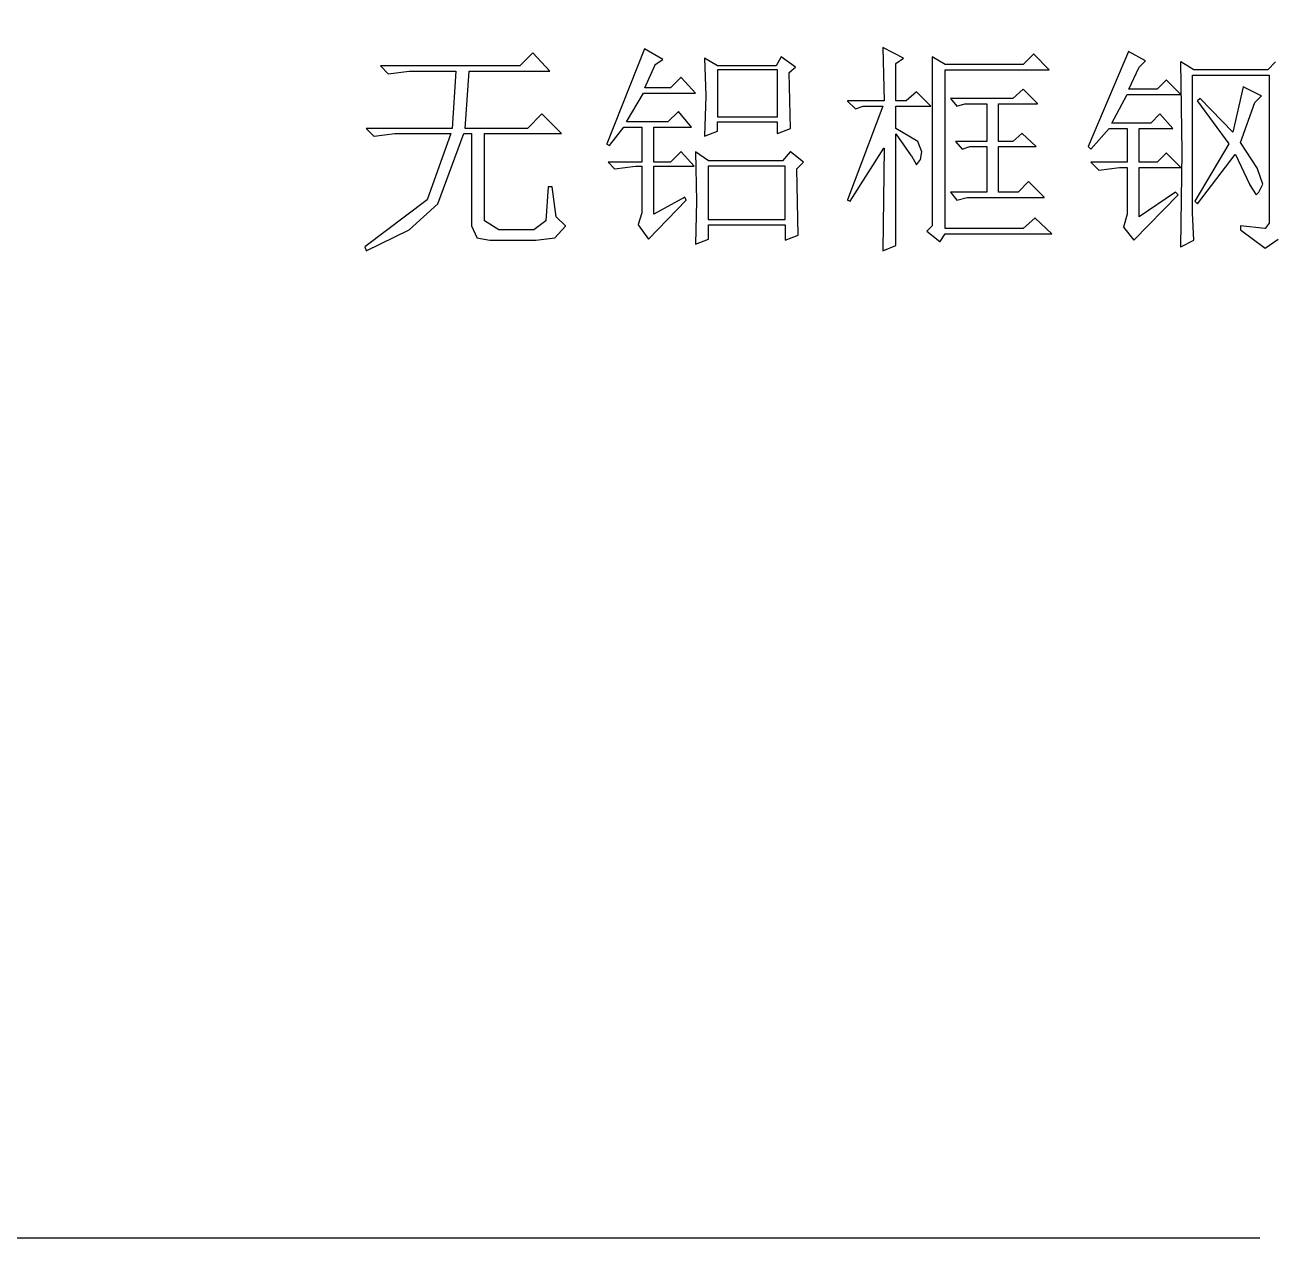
# Model space of a CAD drawing. Extents: x -171 to 209, y -140 to 140.
# Drawn here: x -100.01 to -75.63, y -140.3 to -116.62 of the extents above; entities that cross this region are included whole.
import ezdxf

# ---------------------------------------------------------------- set-up
doc = ezdxf.new("R2010")
doc.units = 0
doc.header["$MEASUREMENT"] = 0
doc.layers.get('0').update_dxf_attribs({"linetype": 'CONTINUOUS'})

msp = doc.modelspace()

# ---------------------------------------------------------------- linework, layer by layer
for points in [[(-75.905493, -140.302002), (-170.530488, -140.302002), (-170.530488, -140.302002), (-170.530488, -47.302002)], [(-90.09623, -117.164717), (-90.098262, -117.164717), (-90.098262, -117.164717), (-90.352178, -117.418691), (-90.352178, -117.418691), (-93.069199, -117.418691), (-93.069199, -117.418691), (-93.070273, -117.419707), (-93.070273, -117.419707), (-93.070273, -117.420723), (-93.070273, -117.420723), (-92.918281, -117.573721), (-92.918281, -117.573721), (-92.917324, -117.573721), (-92.917324, -117.573721), (-92.510342, -117.522705), (-92.510342, -117.522705), (-91.597197, -117.522705), (-91.597197, -117.522705), (-91.673252, -118.638682), (-91.673252, -118.638682), (-93.349336, -118.638682), (-93.349336, -118.638682), (-93.350293, -118.639697), (-93.350293, -118.639697), (-93.350293, -118.640703), (-93.350293, -118.640703), (-93.197227, -118.792695), (-93.197227, -118.792695), (-93.19627, -118.792695), (-93.19627, -118.792695), (-92.790244, -118.74168), (-92.790244, -118.74168), (-91.699238, -118.74168), (-91.699238, -118.74168), (-92.156289, -120.035693), (-92.156289, -120.035693), (-93.375205, -120.949668), (-93.375205, -120.949668), (-93.375205, -120.950684), (-93.375205, -120.950684), (-93.350293, -121.02668), (-93.350293, -121.02668), (-93.349336, -121.027695), (-93.349336, -121.027695), (-92.510342, -120.62167), (-92.510342, -120.62167), (-92.509268, -120.62167), (-92.509268, -120.62167), (-91.95125, -120.113711), (-91.95125, -120.113711), (-91.95125, -120.112705), (-91.95125, -120.112705), (-91.443184, -118.74168), (-91.443184, -118.74168), (-91.292266, -118.74168), (-91.292266, -118.74168), (-91.292266, -120.544717), (-91.292266, -120.544717), (-91.191289, -120.772705), (-91.191289, -120.772705), (-91.190215, -120.773721), (-91.190215, -120.773721), (-90.936299, -120.824678), (-90.936299, -120.824678), (-90.047236, -120.824678), (-90.047236, -120.824678), (-90.040322, -120.823662), (-90.040322, -120.823662), (-89.66625, -120.773721), (-89.66625, -120.773721), (-89.665293, -120.773721), (-89.665293, -120.773721), (-89.461211, -120.545674), (-89.461211, -120.545674), (-89.461211, -120.543701), (-89.461211, -120.543701), (-89.639307, -120.365664), (-89.639307, -120.365664), (-89.715244, -119.782676), (-89.715244, -119.782676), (-89.716318, -119.781719), (-89.716318, -119.781719), (-89.79332, -119.781719), (-89.79332, -119.781719), (-89.794277, -119.782676), (-89.794277, -119.782676), (-89.844346, -120.441719), (-89.844346, -120.441719), (-90.073232, -120.619697), (-90.073232, -120.619697), (-90.757246, -120.619697), (-90.757246, -120.619697), (-91.036201, -120.441719), (-91.036201, -120.441719), (-91.036201, -118.74168), (-91.036201, -118.74168), (-89.539287, -118.74168), (-89.539287, -118.74168), (-89.538213, -118.740723), (-89.538213, -118.740723), (-89.538213, -118.739707), (-89.538213, -118.739707), (-89.919209, -118.358721), (-89.919209, -118.358721), (-89.92124, -118.358721), (-89.92124, -118.358721), (-90.200303, -118.638682), (-90.200303, -118.638682), (-91.417197, -118.638682), (-91.417197, -118.638682), (-91.34126, -117.522705), (-91.34126, -117.522705), (-89.767334, -117.522705), (-89.767334, -117.522705), (-89.76626, -117.521689), (-89.76626, -117.521689), (-89.76626, -117.520674), (-89.76626, -117.520674), (-90.09623, -117.164717)], [(-87.913271, -117.088721), (-87.914346, -117.089678), (-87.914346, -117.089678), (-88.651299, -118.943672), (-88.651299, -118.943672), (-88.650342, -118.944688), (-88.650342, -118.944688), (-88.599326, -118.970674), (-88.599326, -118.970674), (-88.598252, -118.970674), (-88.598252, -118.970674), (-88.318232, -118.614717), (-88.318232, -118.614717), (-87.965254, -118.614717), (-87.965254, -118.614717), (-87.965254, -119.298682), (-87.965254, -119.298682), (-88.624238, -119.298682), (-88.624238, -119.298682), (-88.625313, -119.299697), (-88.625313, -119.299697), (-88.625313, -119.300713), (-88.625313, -119.300713), (-88.498232, -119.427666), (-88.498232, -119.427666), (-88.497285, -119.427666), (-88.497285, -119.427666), (-88.09125, -119.376699), (-88.09125, -119.376699), (-87.965254, -119.376699), (-87.965254, -119.376699), (-87.965254, -120.290684), (-87.965254, -120.290684), (-88.041182, -120.518672), (-88.041182, -120.518672), (-88.041182, -120.519688), (-88.041182, -120.519688), (-87.838291, -120.799707), (-87.838291, -120.799707), (-87.83627, -120.799707), (-87.83627, -120.799707), (-87.099199, -120.037715), (-87.099199, -120.037715), (-87.099199, -120.036709), (-87.099199, -120.036709), (-87.125186, -119.985684), (-87.125186, -119.985684), (-87.12626, -119.984668), (-87.12626, -119.984668), (-87.733271, -120.313691), (-87.733271, -120.313691), (-87.734346, -120.313691), (-87.734346, -120.313691), (-87.734346, -119.376699), (-87.734346, -119.376699), (-86.948271, -119.376699), (-86.948271, -119.376699), (-86.947324, -119.375693), (-86.947324, -119.375693), (-86.947324, -119.374678), (-86.947324, -119.374678), (-87.20124, -119.095664), (-87.20124, -119.095664), (-87.203262, -119.095664), (-87.203262, -119.095664), (-87.406279, -119.298682), (-87.406279, -119.298682), (-87.734346, -119.298682), (-87.734346, -119.298682), (-87.734346, -118.614717), (-87.734346, -118.614717), (-86.999297, -118.614717), (-86.999297, -118.614717), (-86.99834, -118.613701), (-86.99834, -118.613701), (-86.99834, -118.612695), (-86.99834, -118.612695), (-87.252256, -118.307695), (-87.252256, -118.307695), (-87.254287, -118.307695), (-87.254287, -118.307695), (-87.457295, -118.511719), (-87.457295, -118.511719), (-88.267207, -118.511719), (-88.267207, -118.511719), (-87.937236, -117.954717), (-87.937236, -117.954717), (-86.922285, -117.954717), (-86.922285, -117.954717), (-86.921338, -117.953701), (-86.921338, -117.953701), (-86.921338, -117.952686), (-86.921338, -117.952686), (-87.20124, -117.647695), (-87.20124, -117.647695), (-87.203262, -117.647695), (-87.203262, -117.647695), (-87.406279, -117.850703), (-87.406279, -117.850703), (-87.912197, -117.850703), (-87.912197, -117.850703), (-87.709307, -117.395684), (-87.709307, -117.395684), (-87.707285, -117.394668), (-87.707285, -117.394668), (-87.55624, -117.293701), (-87.55624, -117.293701), (-87.55624, -117.292686), (-87.55624, -117.292686), (-87.557197, -117.29167), (-87.557197, -117.29167), (-87.913271, -117.088721)], [(-85.245254, -117.24167), (-85.246201, -117.24167), (-85.246201, -117.24167), (-85.247275, -117.242676), (-85.247275, -117.242676), (-85.348252, -117.418691), (-85.348252, -117.418691), (-86.490273, -117.418691), (-86.490273, -117.418691), (-86.744189, -117.266699), (-86.744189, -117.266699), (-86.745264, -117.266699), (-86.745264, -117.266699), (-86.746338, -117.267715), (-86.746338, -117.267715), (-86.720352, -118.004668), (-86.720352, -118.004668), (-86.746338, -118.79168), (-86.746338, -118.79168), (-86.745264, -118.792695), (-86.745264, -118.792695), (-86.49123, -118.690713), (-86.49123, -118.690713), (-86.490273, -118.689697), (-86.490273, -118.689697), (-86.490273, -118.513691), (-86.490273, -118.513691), (-85.323213, -118.513691), (-85.323213, -118.513691), (-85.323213, -118.740723), (-85.323213, -118.740723), (-85.322266, -118.74168), (-85.322266, -118.74168), (-85.06835, -118.640703), (-85.06835, -118.640703), (-85.067275, -118.639697), (-85.067275, -118.639697), (-85.093262, -117.547676), (-85.093262, -117.547676), (-85.092188, -117.546719), (-85.092188, -117.546719), (-84.966299, -117.446709), (-84.966299, -117.446709), (-84.966299, -117.444678), (-84.966299, -117.444678), (-85.245254, -117.24167)], [(-83.265186, -117.063682), (-83.26626, -117.064697), (-83.26626, -117.064697), (-83.240273, -118.104678), (-83.240273, -118.104678), (-83.95123, -118.104678), (-83.95123, -118.104678), (-83.952305, -118.105693), (-83.952305, -118.105693), (-83.952305, -118.106709), (-83.952305, -118.106709), (-83.799238, -118.259717), (-83.799238, -118.259717), (-83.798291, -118.259717), (-83.798291, -118.259717), (-83.646182, -118.208691), (-83.646182, -118.208691), (-83.26626, -118.208691), (-83.26626, -118.208691), (-83.952305, -120.035693), (-83.952305, -120.035693), (-83.952305, -120.036709), (-83.952305, -120.036709), (-83.95123, -120.037715), (-83.95123, -120.037715), (-83.900332, -120.062695), (-83.900332, -120.062695), (-83.899258, -120.062695), (-83.899258, -120.062695), (-83.241348, -119.025693), (-83.241348, -119.025693), (-83.240273, -119.025693), (-83.240273, -119.025693), (-83.26626, -121.02668), (-83.26626, -121.02668), (-83.265186, -121.027695), (-83.265186, -121.027695), (-83.01127, -120.926719), (-83.01127, -120.926719), (-83.010312, -120.925713), (-83.010312, -120.925713), (-83.010312, -118.744717), (-83.010312, -118.744717), (-82.707285, -119.173691), (-82.707285, -119.173691), (-82.706328, -119.173691), (-82.706328, -119.173691), (-82.605244, -119.350713), (-82.605244, -119.350713), (-82.604287, -119.35167), (-82.604287, -119.35167), (-82.60334, -119.35167), (-82.60334, -119.35167), (-82.527275, -119.249688), (-82.527275, -119.249688), (-82.527275, -119.248672), (-82.527275, -119.248672), (-82.502246, -119.09668), (-82.502246, -119.09668), (-82.578301, -118.893672), (-82.578301, -118.893672), (-82.578301, -118.892715), (-82.578301, -118.892715), (-83.010312, -118.638682), (-83.010312, -118.638682), (-83.010312, -118.208691), (-83.010312, -118.208691), (-82.325342, -118.208691), (-82.325342, -118.208691), (-82.324268, -118.207676), (-82.324268, -118.207676), (-82.324268, -118.20666), (-82.324268, -118.20666), (-82.60334, -117.926699), (-82.60334, -117.926699), (-82.605244, -117.926699), (-82.605244, -117.926699), (-82.809326, -118.104678), (-82.809326, -118.104678), (-83.010312, -118.104678), (-83.010312, -118.104678), (-83.010312, -117.370713), (-83.010312, -117.370713), (-83.008291, -117.369697), (-83.008291, -117.369697), (-82.857256, -117.268662), (-82.857256, -117.268662), (-82.857256, -117.267715), (-82.857256, -117.267715), (-82.858203, -117.266699), (-82.858203, -117.266699), (-83.265186, -117.063682)], [(-80.317261, -117.190703), (-80.319287, -117.190703), (-80.319287, -117.190703), (-80.523252, -117.393721), (-80.523252, -117.393721), (-82.045195, -117.393721), (-82.045195, -117.393721), (-82.299355, -117.24167), (-82.299355, -117.24167), (-82.300303, -117.24167), (-82.300303, -117.24167), (-82.30126, -117.242676), (-82.30126, -117.242676), (-82.30126, -120.543701), (-82.30126, -120.543701), (-82.402344, -120.644678), (-82.402344, -120.644678), (-82.402344, -120.646699), (-82.402344, -120.646699), (-82.148193, -120.849717), (-82.148193, -120.849717), (-82.146289, -120.849717), (-82.146289, -120.849717), (-82.045195, -120.697725), (-82.045195, -120.697725), (-79.963325, -120.697725), (-79.963325, -120.697725), (-79.962256, -120.696709), (-79.962256, -120.696709), (-79.962256, -120.695693), (-79.962256, -120.695693), (-80.292344, -120.390703), (-80.292344, -120.390703), (-80.294253, -120.390703), (-80.294253, -120.390703), (-80.523252, -120.593711), (-80.523252, -120.593711), (-82.045195, -120.593711), (-82.045195, -120.593711), (-82.045195, -117.497666), (-82.045195, -117.497666), (-80.014346, -117.497666), (-80.014346, -117.497666), (-80.013276, -117.496719), (-80.013276, -117.496719), (-80.013276, -117.495703), (-80.013276, -117.495703), (-80.317261, -117.190703)], [(-78.464268, -117.139678), (-78.465342, -117.140693), (-78.465342, -117.140693), (-79.253315, -118.994697), (-79.253315, -118.994697), (-79.253315, -118.995713), (-79.253315, -118.995713), (-79.202295, -119.04667), (-79.202295, -119.04667), (-79.200269, -119.04667), (-79.200269, -119.04667), (-78.844189, -118.640703), (-78.844189, -118.640703), (-78.491328, -118.640703), (-78.491328, -118.640703), (-78.491328, -119.298682), (-78.491328, -119.298682), (-79.201343, -119.298682), (-79.201343, -119.298682), (-79.202295, -119.299697), (-79.202295, -119.299697), (-79.202295, -119.300713), (-79.202295, -119.300713), (-79.049229, -119.452695), (-79.049229, -119.452695), (-79.048276, -119.452695), (-79.048276, -119.452695), (-78.642251, -119.402695), (-78.642251, -119.402695), (-78.491328, -119.402695), (-78.491328, -119.402695), (-78.491328, -120.315713), (-78.491328, -120.315713), (-78.567266, -120.569688), (-78.567266, -120.569688), (-78.567266, -120.570703), (-78.567266, -120.570703), (-78.364253, -120.824678), (-78.364253, -120.824678), (-78.362344, -120.824678), (-78.362344, -120.824678), (-77.498315, -119.935674), (-77.498315, -119.935674), (-77.498315, -119.933711), (-77.498315, -119.933711), (-77.549336, -119.882686), (-77.549336, -119.882686), (-77.551245, -119.882686), (-77.551245, -119.882686), (-78.259351, -120.363701), (-78.259351, -120.363701), (-78.260303, -120.363701), (-78.260303, -120.363701), (-78.260303, -119.402695), (-78.260303, -119.402695), (-77.448247, -119.402695), (-77.448247, -119.402695), (-77.447295, -119.40168), (-77.447295, -119.40168), (-77.447295, -119.400664), (-77.447295, -119.400664), (-77.727197, -119.120703), (-77.727197, -119.120703), (-77.729346, -119.120703), (-77.729346, -119.120703), (-77.90625, -119.298682), (-77.90625, -119.298682), (-78.260303, -119.298682), (-78.260303, -119.298682), (-78.260303, -118.640703), (-78.260303, -118.640703), (-77.601313, -118.640703), (-77.601313, -118.640703), (-77.600239, -118.639697), (-77.600239, -118.639697), (-77.600239, -118.638682), (-77.600239, -118.638682), (-77.854277, -118.358721), (-77.854277, -118.358721), (-77.856182, -118.358721), (-77.856182, -118.358721), (-78.034282, -118.536699), (-78.034282, -118.536699), (-78.793286, -118.536699), (-78.793286, -118.536699), (-78.490259, -117.979688), (-78.490259, -117.979688), (-77.448247, -117.979688), (-77.448247, -117.979688), (-77.447295, -117.978682), (-77.447295, -117.978682), (-77.447295, -117.977725), (-77.447295, -117.977725), (-77.727197, -117.698711), (-77.727197, -117.698711), (-77.729346, -117.698711), (-77.729346, -117.698711), (-77.90625, -117.876689), (-77.90625, -117.876689), (-78.463198, -117.876689), (-78.463198, -117.876689), (-78.260303, -117.446709), (-78.260303, -117.446709), (-78.133228, -117.319688), (-78.133228, -117.319688), (-78.133228, -117.318672), (-78.133228, -117.318672), (-78.13418, -117.317725), (-78.13418, -117.317725), (-78.464268, -117.139678)], [(-85.322266, -117.495703), (-86.49123, -117.495703), (-86.49123, -117.495703), (-86.492178, -117.496719), (-86.492178, -117.496719), (-86.492178, -118.410693), (-86.492178, -118.410693), (-86.49123, -118.411709), (-86.49123, -118.411709), (-85.322266, -118.411709), (-85.322266, -118.411709), (-85.321309, -118.410693), (-85.321309, -118.410693), (-85.321309, -117.496719), (-85.321309, -117.496719), (-85.322266, -117.495703)], [(-75.595259, -117.342695), (-75.747251, -117.495703), (-75.747251, -117.495703), (-77.193262, -117.495703), (-77.193262, -117.495703), (-77.447295, -117.342695), (-77.447295, -117.342695), (-77.448247, -117.342695), (-77.448247, -117.342695), (-77.449204, -117.343711), (-77.449204, -117.343711), (-77.424287, -119.09668), (-77.424287, -119.09668), (-77.449204, -120.949668), (-77.449204, -120.949668), (-77.449204, -120.950684), (-77.449204, -120.950684), (-77.448247, -120.951699), (-77.448247, -120.951699), (-77.194331, -120.824678), (-77.194331, -120.824678), (-77.193262, -120.823662), (-77.193262, -120.823662), (-77.219248, -120.290684), (-77.219248, -120.290684), (-77.219248, -117.598701), (-77.219248, -117.598701), (-75.722339, -117.598701), (-75.722339, -117.598701), (-75.722339, -120.492686), (-75.722339, -120.492686), (-75.797202, -120.592695), (-75.797202, -120.592695), (-75.807212, -120.592695), (-75.807212, -120.592695), (-76.280234, -120.543701), (-76.280234, -120.543701), (-76.281191, -120.544717), (-76.281191, -120.544717), (-76.281191, -120.62167), (-76.281191, -120.62167), (-75.798271, -120.97667), (-75.798271, -120.97667), (-75.796245, -120.97667), (-75.796245, -120.97667), (-75.542329, -120.799707)], [(-80.521226, -117.876689), (-80.523252, -117.876689), (-80.523252, -117.876689), (-80.726265, -118.053721), (-80.726265, -118.053721), (-81.944346, -118.053721), (-81.944346, -118.053721), (-81.945303, -118.054678), (-81.945303, -118.054678), (-81.945303, -118.055684), (-81.945303, -118.055684), (-81.818223, -118.208691), (-81.818223, -118.208691), (-81.817271, -118.208691), (-81.817271, -118.208691), (-81.665278, -118.157666), (-81.665278, -118.157666), (-81.234336, -118.157666), (-81.234336, -118.157666), (-81.234336, -118.892715), (-81.234336, -118.892715), (-81.842305, -118.892715), (-81.842305, -118.892715), (-81.843257, -118.893672), (-81.843257, -118.893672), (-81.843257, -118.894678), (-81.843257, -118.894678), (-81.717251, -119.04667), (-81.717251, -119.04667), (-81.716182, -119.04667), (-81.716182, -119.04667), (-81.563354, -118.995713), (-81.563354, -118.995713), (-81.234336, -118.995713), (-81.234336, -118.995713), (-81.234336, -119.882686), (-81.234336, -119.882686), (-81.944346, -119.882686), (-81.944346, -119.882686), (-81.945303, -119.883701), (-81.945303, -119.883701), (-81.945303, -119.884717), (-81.945303, -119.884717), (-81.818223, -120.037715), (-81.818223, -120.037715), (-81.817271, -120.037715), (-81.817271, -120.037715), (-81.614258, -119.986699), (-81.614258, -119.986699), (-80.1152, -119.986699), (-80.1152, -119.986699), (-80.114243, -119.985684), (-80.114243, -119.985684), (-80.114243, -119.984668), (-80.114243, -119.984668), (-80.419185, -119.679678), (-80.419185, -119.679678), (-80.421328, -119.679678), (-80.421328, -119.679678), (-80.624224, -119.882686), (-80.624224, -119.882686), (-81.003311, -119.882686), (-81.003311, -119.882686), (-81.003311, -118.995713), (-81.003311, -118.995713), (-80.268262, -118.995713), (-80.268262, -118.995713), (-80.26731, -118.994697), (-80.26731, -118.994697), (-80.26731, -118.993682), (-80.26731, -118.993682), (-80.54626, -118.739707), (-80.54626, -118.739707), (-80.548286, -118.739707), (-80.548286, -118.739707), (-80.726265, -118.892715), (-80.726265, -118.892715), (-81.003311, -118.892715), (-81.003311, -118.892715), (-81.003311, -118.157666), (-81.003311, -118.157666), (-80.242275, -118.157666), (-80.242275, -118.157666), (-80.241323, -118.156719), (-80.241323, -118.156719), (-80.241323, -118.155703), (-80.241323, -118.155703), (-80.521226, -117.876689)], [(-76.229214, -117.825674), (-76.230288, -117.826689), (-76.230288, -117.826689), (-76.432349, -118.712705), (-76.432349, -118.712705), (-76.433301, -118.712705), (-76.433301, -118.712705), (-77.066304, -118.053721), (-77.066304, -118.053721), (-77.068208, -118.053721), (-77.068208, -118.053721), (-77.119233, -118.104678), (-77.119233, -118.104678), (-77.119233, -118.106709), (-77.119233, -118.106709), (-76.510313, -118.942725), (-76.510313, -118.942725), (-76.510313, -118.943672), (-76.510313, -118.943672), (-77.170254, -120.060664), (-77.170254, -120.060664), (-77.170254, -120.062695), (-77.170254, -120.062695), (-77.119233, -120.113711), (-77.119233, -120.113711), (-77.117324, -120.113711), (-77.117324, -120.113711), (-76.38228, -119.150684), (-76.38228, -119.150684), (-76.381328, -119.150684), (-76.381328, -119.150684), (-76.10333, -119.730693), (-76.10333, -119.730693), (-76.10333, -119.732725), (-76.10333, -119.732725), (-75.976255, -119.935674), (-75.976255, -119.935674), (-75.974346, -119.935674), (-75.974346, -119.935674), (-75.923325, -119.884717), (-75.923325, -119.884717), (-75.923325, -119.883701), (-75.923325, -119.883701), (-75.847271, -119.731709), (-75.847271, -119.731709), (-75.949312, -119.426709), (-75.949312, -119.426709), (-75.949312, -119.425703), (-75.949312, -119.425703), (-76.279282, -118.917686), (-76.279282, -118.917686), (-75.999258, -118.132695), (-75.999258, -118.132695), (-75.998188, -118.13168), (-75.998188, -118.13168), (-75.873257, -118.005674), (-75.873257, -118.005674), (-75.873257, -118.004668), (-75.873257, -118.004668), (-75.874209, -118.003711), (-75.874209, -118.003711), (-76.229214, -117.825674)], [(-85.067275, -119.095664), (-85.069297, -119.095664), (-85.069297, -119.095664), (-85.222246, -119.273711), (-85.222246, -119.273711), (-86.668252, -119.273711), (-86.668252, -119.273711), (-86.921338, -119.095664), (-86.921338, -119.095664), (-86.922285, -119.095664), (-86.922285, -119.095664), (-86.923242, -119.09668), (-86.923242, -119.09668), (-86.898203, -120.060664), (-86.898203, -120.060664), (-86.898203, -120.06168), (-86.898203, -120.06168), (-86.923242, -120.898711), (-86.923242, -120.898711), (-86.923242, -120.899727), (-86.923242, -120.899727), (-86.922285, -120.900674), (-86.922285, -120.900674), (-86.669326, -120.799707), (-86.669326, -120.799707), (-86.668252, -120.798691), (-86.668252, -120.798691), (-86.668252, -120.519688), (-86.668252, -120.519688), (-85.171338, -120.519688), (-85.171338, -120.519688), (-85.171338, -120.823662), (-85.171338, -120.823662), (-85.170273, -120.824678), (-85.170273, -120.824678), (-84.91623, -120.722695), (-84.91623, -120.722695), (-84.915283, -120.72168), (-84.915283, -120.72168), (-84.940313, -119.427666), (-84.940313, -119.427666), (-84.813232, -119.300713), (-84.813232, -119.300713), (-84.813232, -119.298682), (-84.813232, -119.298682), (-85.067275, -119.095664)], [(-85.170273, -119.374678), (-86.669326, -119.374678), (-86.669326, -119.374678), (-86.670283, -119.375693), (-86.670283, -119.375693), (-86.670283, -120.417695), (-86.670283, -120.417695), (-86.669326, -120.418711), (-86.669326, -120.418711), (-85.170273, -120.418711), (-85.170273, -120.418711), (-85.169199, -120.417695), (-85.169199, -120.417695), (-85.169199, -119.375693), (-85.169199, -119.375693), (-85.170273, -119.374678)]]:
    msp.add_lwpolyline(points)

doc.saveas('drawing.dxf')
